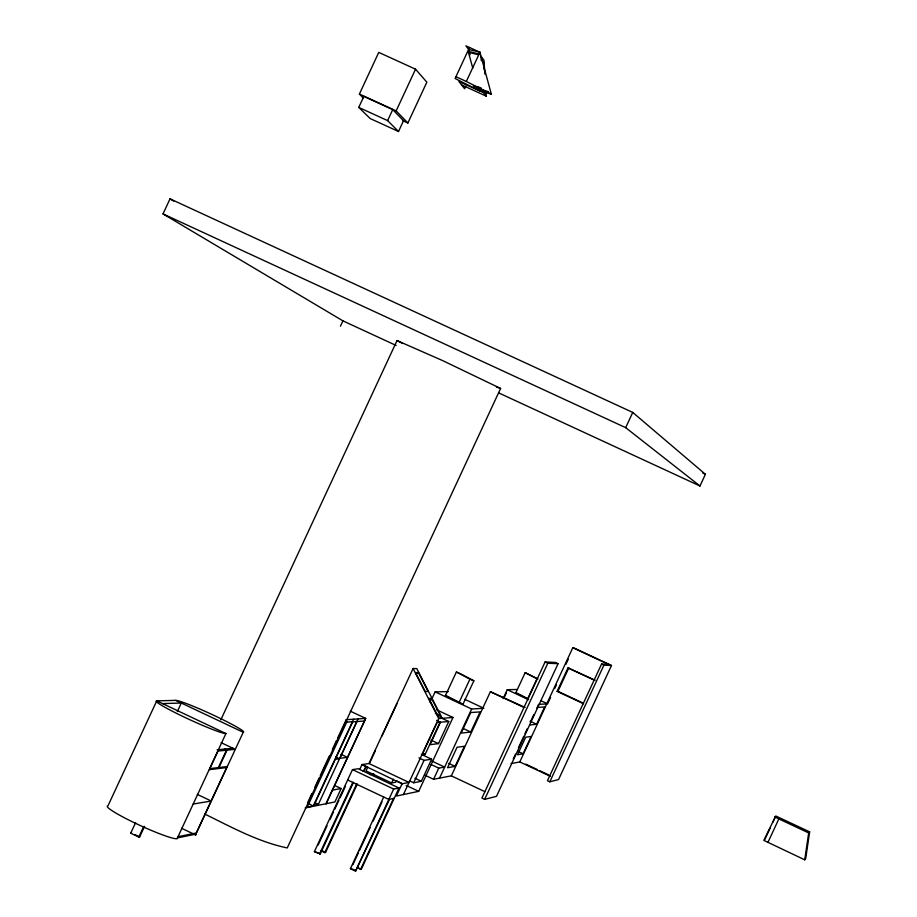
<?xml version="1.0" encoding="UTF-8"?>
<svg xmlns="http://www.w3.org/2000/svg" width="917" height="917" viewBox="0 0 917 917"><rect width="100%" height="100%" fill="white"/><g stroke="black" fill="none" stroke-linecap="round" stroke-linejoin="round"><path stroke-width="1.38" d="M804.713 859.814L808.691 832.923L809.642 831.879L775.759 815.981L763.815 840.362L804.713 859.814L805.699 858.576L809.642 831.879M429.855 701.963L431.529 698.33L428.904 698.422L437.925 715.971L440.504 715.787L431.529 698.33M313.144 806.307L353.595 719.203M352.724 721.839L314.015 805.183L318.371 804.324L314.565 802.524M317.89 805.367L358.031 718.917M337.754 737.853L346.179 719.696L365.7 718.401L326.085 803.728L365.7 718.401L350.294 711.156M334.705 785.514L341.135 788.551L334.9 801.974L305.223 807.888M353.526 782.293L320.297 853.865L314.393 851.629L352.472 769.615L358.192 768.755L398.987 788.001L361.241 869.316L356.713 867.723M318.13 845.038L327.025 825.873M329.994 819.477L333.547 811.82M334.739 809.264L338.889 800.312M340.081 797.756L345.422 786.259M319.529 854.071L352.804 782.419M359.751 769.443L362.02 764.537L368.966 763.529L409.039 782.43L402.059 783.771L361.986 764.56L366.078 766.452L363.797 771.346M320.996 850.793L324.824 852.604L356.61 784.138M324.824 852.604L325.569 852.397L357.321 784.024M363.247 771.438L366.078 766.452M368.966 763.529L413.074 668.527L416.799 668.608L442.235 718.298M382.011 735.938L397.004 703.648M367.774 767.105L366.021 770.888L391.628 782.969L395.846 782.19M369.528 763.311L375.385 750.702M389.519 799.303L355.555 871.15L350.409 868.708L383.684 797.011M352.907 864.639L358.249 853.131M359.441 850.575L370.124 827.558M373.093 821.162L381.999 801.985M391.628 782.969L393.393 779.186M431.54 699.614L435.139 691.876L448.253 691.578M355.555 871.15L393.668 789.056L398.987 788.001M360.541 869.534L393.542 798.432M402.059 783.771L396.35 796.048L418.702 791.337L452.987 717.484L436.698 709.827M445.479 695.499L456.379 672.012L460.323 673.663L473.871 680.781L462.936 704.336L445.479 695.499L462.936 704.336M403.411 794.569L438.693 718.573L413.074 668.527M436.618 720.395L440.469 722.206L430.039 744.684L438.498 743.618L448.757 721.507L437.077 722.493L422.072 754.806L425.144 754.37L440.057 722.241L437.489 721.037M413.67 782.774L424.078 760.353L431.609 759.196L421.35 781.295L413.67 782.774L409.853 780.94M458.981 702.697L469.917 679.119L456.379 672.012M424.663 775.083L433.569 779.278L438.75 768.125L444.676 767.093L432.09 761.167M439.552 778.12L471.636 709.013L483.821 708.268L464.77 699.327M470.753 732.041L480.107 711.901L470.73 712.532L461.194 733.084L470.753 732.041L463.108 728.442M455.107 766.394L464.46 746.255L457.044 747.275L447.553 767.712L455.107 766.394L448.78 763.414M433.569 779.278L451.347 775.851L490.389 691.716L525.097 707.431M632.741 412.421L705.414 474.295L699.98 485.999L625.681 427.654L632.741 412.421L170.023 198.84L163.02 213.913L342.924 320.858L396.155 345.48M503.112 698.628L507.25 689.699L516.947 689.481M504.098 697.768L506.436 692.736M525.177 672.665L537.007 678.763L527.63 698.972L515.824 692.805L525.177 672.665L537.981 678.958M545.099 661.959L481.918 798.088L484.657 799.383L496.521 796.311L558.075 663.679L555.404 662.429L545.099 661.959L547.827 663.243L558.075 663.679M484.657 799.383L547.827 663.243M513.279 758.875L515.48 754.152M518.437 747.768L523.767 736.282M524.948 733.738L527.321 728.625M530.29 722.241L533.843 714.584M536.8 708.211L538.577 704.382L546.738 703.889M529.545 725.026L536.605 724.258L544.641 706.938L537.717 707.408M523.114 753.785L531.149 736.477L525.67 737.222L517.532 754.76L523.114 753.785L518.071 751.413M511.09 763.609L519.801 761.935L572.804 647.711L573.595 647.78L611.49 665.478L558.568 779.553L549.799 781.811L547.449 780.699L601.563 664.057L609.197 664.412M550.544 697.47L547.587 703.843L541.202 700.852M554.682 688.552L556.459 684.724M565.915 664.344L568.276 659.243M583.521 703.717L557.112 691.349L567.99 667.885L595.167 680.242M557.112 691.349L557.937 691.326L568.804 667.908M549.799 781.811L603.913 665.157L611.49 665.478M764.893 839.422L770.039 828.315M772.893 822.148L775.186 817.219M767.884 842.528L778.831 818.927L774.75 816.829M363.235 97.901L359.395 94.061L378.755 52.395L415.539 69.188L426.852 82.186L407.882 122.993L402.735 120.643M358.753 107.404L363.866 96.411L392.728 109.616L403.526 120.723L398.517 131.509L370.204 118.557L358.753 107.404L387.616 120.62L398.517 131.509M387.616 120.62L392.728 109.616M407.882 122.993L396.155 110.888L415.539 69.188M469.515 47.466L455.107 78.507L479.992 91.058L491.317 94.084L479.912 52.212L465.905 45.85L468.621 49.426L470.089 54.802M340.436 326.223L342.924 320.858M491.317 94.084L466.317 81.464L479.981 52.223M177.336 711.558L181.302 703.018L162.504 703.591M144.588 826.343L139.693 836.889L138.811 837.061L130.707 833.209L135.613 822.652M138.811 837.061L143.717 826.504M220.859 719.776L397.027 340.562L442.613 360.587L500.602 388.453L287.239 847.938C257.895 841.795 231.141 826.974 204.422 813.872M225.937 733.554A38.652 2.889 24.7 0 1 185.108 717.518A38.652 2.889 24.7 0 1 156.75 700.863L225.937 733.554L177.073 838.723A38.652 3.84 24.6 0 1 135.876 823.477A38.652 3.84 24.6 0 1 107.954 805.871L156.75 700.863L175.686 700.37A37.712 2.751 24.7 0 1 215.3 716.028A37.712 2.751 24.7 0 1 243.234 732.27L195.55 834.917L181.543 828.257M209.821 768.629L218.005 751.023M218.384 767.598L226.465 750.198L224.184 749.12L217.111 749.797M218.945 767.529L227.026 750.14L224.745 749.063L233.033 748.272M307.631 802.696L311.849 793.618M314.863 787.141L319.082 778.052M320.285 775.461L329.318 756.009M332.332 749.521L336.539 740.443M307.046 807.522L346.729 722.08L346.179 719.696M416.112 673.835L418.45 672.608L428.113 691.498L425.27 691.556L415.561 672.574L418.45 672.608M468.427 52.258L469.917 51.742L479.614 54.149L478.124 54.665L468.427 52.258L472.736 68.03M350.409 868.708L351.131 868.479M314.393 851.629L320.297 853.865M394.207 798.294L388.842 799.441L347.658 779.989M177.462 837.897L195.929 834.103M178.207 836.659L196.261 832.98L226.682 767.563L209.328 769.672M307.195 807.212L313.293 805.997L308.204 803.579M130.707 833.209L131.601 833.037M332.413 790.11L341.135 788.551M193.2 804.003L211.288 801.034L197.281 794.386M369.803 774.59L373.838 773.925M335.324 759.31L339.531 758.76L335.725 756.972M209.626 768.652L227.324 766.52M217.787 751.08L235.279 749.338L221.1 742.667M438.693 718.573L452.987 717.484M346.729 722.08L356.805 721.553M364.29 721.026L356.942 721.541L339.863 758.313L347.428 757.339L340.998 754.313M468.621 49.426L479.912 52.212M481.242 88.066L473.447 86.003L480.497 89.557L488.325 91.643M496.406 387.031L500.602 388.453M515.824 692.805L519.171 694.215M469.917 679.119L473.871 680.781M455.921 76.719L466.386 81.487M461.572 84.88L486.182 96.113L485.93 91.975M359.395 94.061L396.155 110.888M163.02 213.913L625.681 427.654M702.812 473.092L705.414 474.295M498.733 392.923L699.98 485.999M572.804 647.711L608.475 664.378M601.563 664.057L603.913 665.157M567.99 667.885L594.422 680.242M557.937 691.326L583.04 703.075M507.25 689.699L528.547 699.682M778.831 818.927L808.691 832.923M490.389 691.716L524.043 707.5M530.198 721.255L536.605 724.258M435.139 691.876L471.636 709.013M435.415 713.392L440.504 715.787M439.908 717.358L448.757 721.507M525.785 764.148L537.224 769.523M539.758 770.716L548.653 774.899M519.801 761.935L550.349 776.298M430.91 740.053L438.498 743.618M422.577 753.166L425.144 754.37M421.43 754.404L431.609 759.196M431.116 764.526L438.75 768.125M451.347 775.851L484.967 791.692M414.988 778.292L421.35 781.295M396.167 780.699L402.425 783.657M406.185 785.433L418.702 791.337M352.472 769.615L393.668 789.056M175.686 700.37L243.234 732.27M321.752 850.586L325.569 852.397M358.696 868.101L361.241 869.316M352.415 869.087L354.982 870.313M135.074 834.688L139.693 836.889M418.989 757.912L424.078 760.353M397.027 340.562L402.701 343.474M520.352 694.834L528.616 699.144M170.023 198.84L173.668 201.098M486.182 96.113L483.259 92.399L458.936 81.556L464.621 88.754A10.568 1.536 -65.7 0 0 465.733 86.232M481.494 59.914L483.867 63.078L484.279 69.726M478.892 87.035L479.992 91.058M484.841 74.048L483.993 60.247L481.047 56.315L481.31 60.476M195.951 834.046A37.723 3.657 24.6 0 1 195.55 834.917"/></g></svg>
